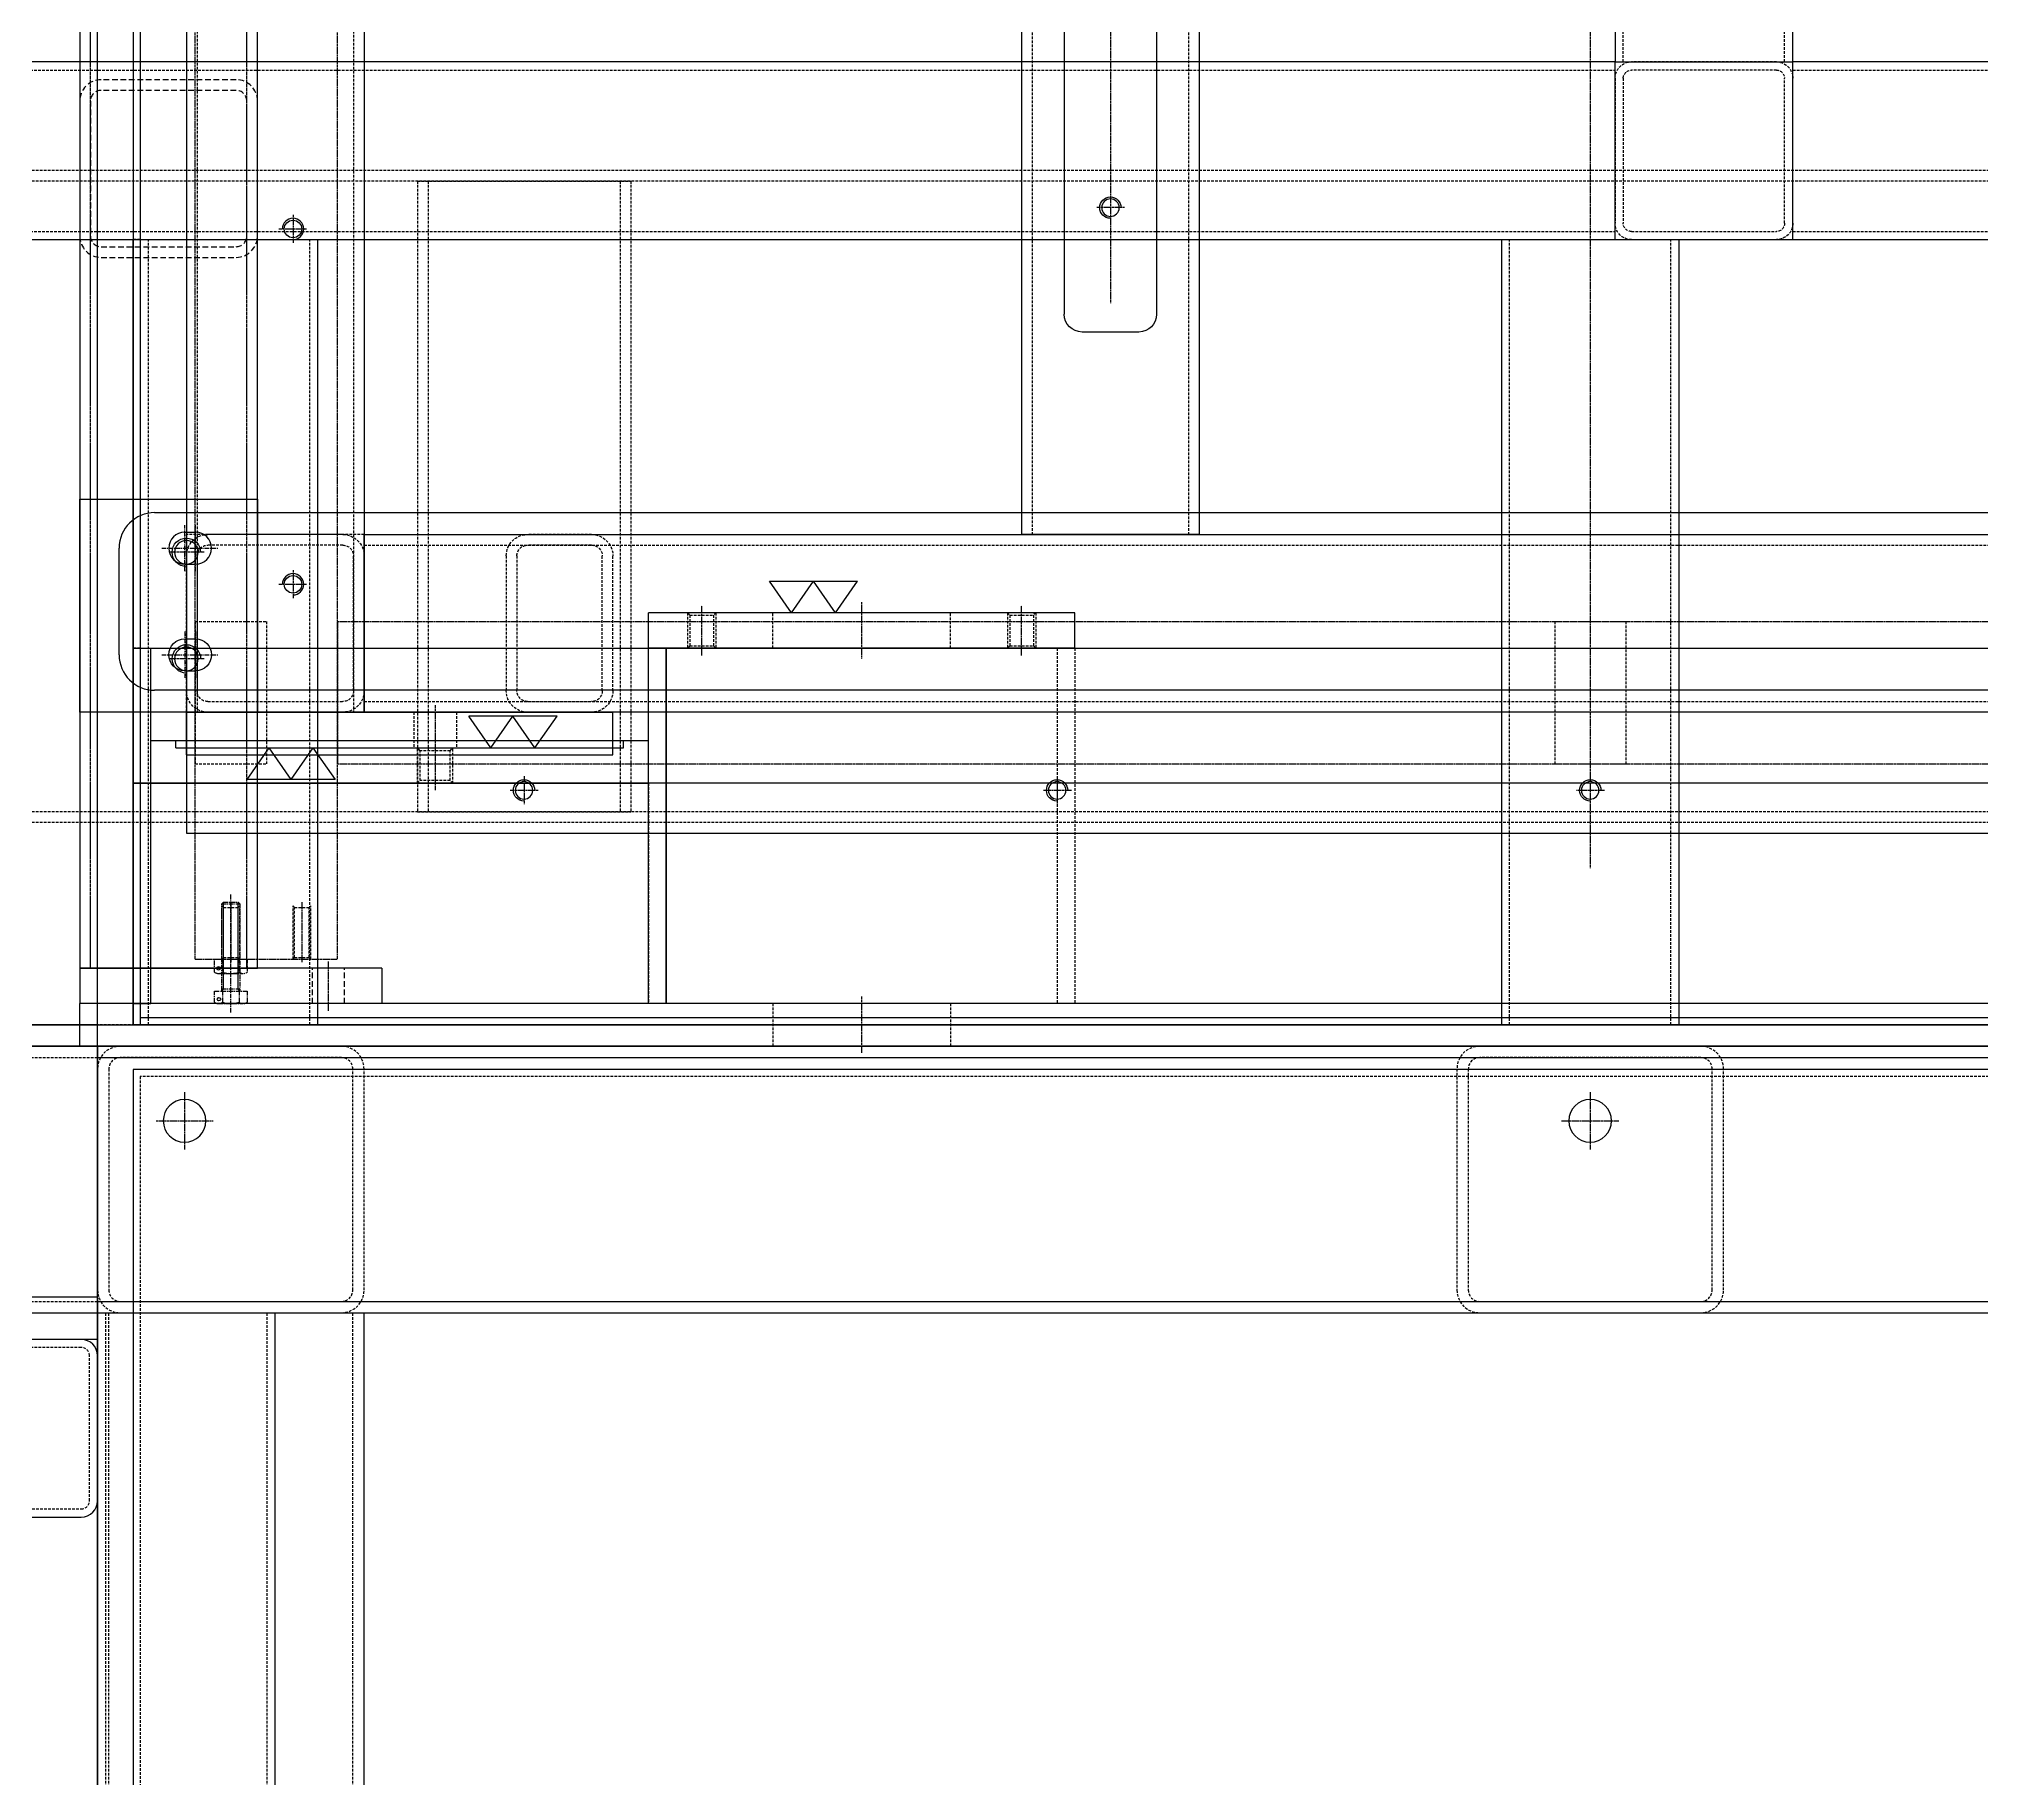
# Model space of a CAD drawing. Header units: millimetres. Extents: x -18234 to 26733, y 279 to 18488.
# Drawn here: x 6059 to 6605, y 5164 to 5653 of the extents above; entities that cross this region are included whole.
import ezdxf
from ezdxf.enums import TextEntityAlignment as Align

# ---------------------------------------------------------------- set-up
doc = ezdxf.new("R2010")
doc.units = ezdxf.units.MM
for name, pattern in [('CENTER', [2, 1.25, -0.25, 0.25, -0.25]), ('HIDDEN', [0.375, 0.25, -0.125]), ('HIDDEN2', [4.7625, 3.175, -1.5875])]:
    doc.linetypes.add(name, pattern=pattern)
for name, color, linetype in [('44', 4, 'CENTER'), ('BOM', 6, 'Continuous'), ('CENTER', 1, 'CENTER'), ('CL', 1, 'CENTER'), ('HL', 2, 'HIDDEN'), ('THIN', 3, 'Continuous')]:
    doc.layers.add(name, color=color, linetype=linetype)
doc.styles.add('ROAMNS', font='romans.shx', dxfattribs={"width": 0.8, "bigfont": 'whgtxt.shx'})
doc.styles.get("Standard").update_dxf_attribs({"font": 'arial.ttf'})
doc.dimstyles.new('2 작은 한덕_도면칫수', dxfattribs={"dimscale": 3.5, "dimtxt": 3.3, "dimasz": 2, "dimexe": 0.65, "dimexo": 1.25, "dimgap": 1, "dimtad": 1, "dimdec": 1, "dimrnd": 0.5, "dimdsep": 46, "dimtxsty": 'ROAMNS', "dimcen": 0, "dimclrd": 7, "dimclre": 7, "dimclrt": 2, "dimadec": 0, "dimazin": 2, "dimtp": 0.1, "dimtm": 0.1, "dimtfac": 0.71, "dimtdec": 1, "dimtmove": 0, "dimatfit": 3, "dimfxl": 1, "dimlwd": -1, "dimlwe": -1, "dimarcsym": 1})

# ---------------------------------------------------------------- blocks, each defined once
blk = doc.blocks.new('TUERTTRE')
at = {"color": 6, "ltscale": 0.5}
for p, q in [((299256.67, 16562.02), (299269.09, 16562.02)), ((299262.88, 16553.1), (299256.67, 16562.02)), ((299262.88, 16553.1), (299269.09, 16562.02)), ((299269.09, 16562.02), (299281.51, 16562.02)), ((299275.3, 16553.1), (299269.09, 16562.02)), ((299275.3, 16553.1), (299281.51, 16562.02))]:
    blk.add_line(p, q, dxfattribs=at)
blk = doc.blocks.new('yere')
at = {"layer": 'HL', "ltscale": 3}
for p, q in [((311557.94, 571.8), (311575.94, 571.8)), ((311557.94, 568.8), (311575.94, 568.8)), ((311551.94, 527.8), (311551.94, 565.8)), ((311554.94, 527.8), (311554.94, 565.8)), ((311578.94, 565.8), (311578.94, 527.8)), ((311581.94, 565.8), (311581.94, 527.8)), ((311575.94, 524.8), (311557.94, 524.8)), ((311575.94, 521.8), (311557.94, 521.8))]:
    blk.add_line(p, q, dxfattribs=at)
for centre, radius, start, end in [((311557.94, 565.8), 6, 90, 180), ((311557.94, 565.8), 3, 90, 180), ((311575.94, 565.8), 6, 0, 90), ((311575.94, 565.8), 3, 0, 90), ((311557.94, 527.8), 6, 180, 270), ((311557.94, 527.8), 3, 180, 270), ((311575.94, 527.8), 6, 270, 0), ((311575.94, 527.8), 3, 270, 0)]:
    blk.add_arc(centre, radius, start, end, dxfattribs=at)
blk = doc.blocks.new('trtru')
at = {"layer": 'HL', "ltscale": 3}
for p, q in [((311532.58, 919.21), (311570.58, 919.21)), ((311526.58, 875.21), (311526.58, 913.21)), ((311529.58, 875.21), (311529.58, 913.21)), ((311532.58, 916.21), (311570.58, 916.21)), ((311573.58, 913.21), (311573.58, 875.21)), ((311576.58, 913.21), (311576.58, 875.21)), ((311570.58, 872.21), (311532.58, 872.21)), ((311570.58, 869.21), (311532.58, 869.21))]:
    blk.add_line(p, q, dxfattribs=at)
for centre, radius, start, end in [((311532.58, 913.21), 6, 90, 180), ((311570.58, 913.21), 6, 0, 90), ((311532.58, 913.21), 3, 90, 180), ((311570.58, 913.21), 3, 0, 90), ((311532.58, 875.21), 6, 180, 270), ((311532.58, 875.21), 3, 180, 270), ((311570.58, 875.21), 6, 270, 0), ((311570.58, 875.21), 3, 270, 0)]:
    blk.add_arc(centre, radius, start, end, dxfattribs=at)
blk = doc.blocks.new('iery')
at = {"ltscale": 0.5}
for p, q in [((107624.6, -15072.98), (106934.6, -15072.98)), ((107624.6, -15122.98), (107624.6, -15072.98)), ((106934.6, -15122.98), (107624.6, -15122.98))]:
    blk.add_line(p, q, dxfattribs=at)
at = {"layer": 'HL', "ltscale": 3}
for p, q in [((107624.6, -15075.98), (106934.6, -15075.98)), ((107624.6, -15119.98), (106934.6, -15119.98))]:
    blk.add_line(p, q, dxfattribs=at)
blk = doc.blocks.new('tyqewrre')
at = {"layer": 'CL', "ltscale": 0.5}
blk.add_line((300594.9, 32415.18), (300594.9, 32429.18), dxfattribs=at)
at = {"layer": 'HL', "ltscale": 3}
for p, q in [((300588.9, 32417.18), (300588.9, 32427.18)), ((300600.9, 32417.18), (300600.9, 32427.18))]:
    blk.add_line(p, q, dxfattribs=at)
blk = doc.blocks.new('ruetew')
at = {"ltscale": 0.5}
for p, q in [((107006.21, -14496.27), (107006.21, -14616.27)), ((107006.21, -14496.27), (107018.21, -14496.27)), ((107018.21, -14496.27), (107018.21, -14616.27)), ((107006.21, -14616.27), (107018.21, -14616.27))]:
    blk.add_line(p, q, dxfattribs=at)
at = {"layer": 'HL', "ltscale": 3}
blk.add_line((107008.21, -14496.27), (107008.21, -14616.27), dxfattribs=at)
at = {"rotation": 90.00000000000001}
blk.add_blockref('tyqewrre', (139435.38, -315161.18), dxfattribs=at)
blk = doc.blocks.new('eterwet')
at = {"ltscale": 0.5}
for p, q in [((106256.87, -12988.09), (106256.87, -14144.09)), ((106306.87, -12988.09), (106306.87, -14144.09)), ((106256.87, -14144.09), (106306.87, -14144.09))]:
    blk.add_line(p, q, dxfattribs=at)
at = {"layer": 'HL', "ltscale": 3}
for p, q in [((106259.87, -12988.09), (106259.87, -14144.09)), ((106303.87, -12988.09), (106303.87, -14144.09))]:
    blk.add_line(p, q, dxfattribs=at)
blk = doc.blocks.new('6w4tw')
at = {"ltscale": 0.5}
for p, q in [((107959.85, -12918.09), (107959.85, -14174.09)), ((108009.85, -12918.09), (108009.85, -14174.09)), ((107959.85, -14174.09), (108009.85, -14174.09))]:
    blk.add_line(p, q, dxfattribs=at)
at = {"layer": 'HL', "ltscale": 3}
for p, q in [((107962.85, -12918.09), (107962.85, -14174.09)), ((108006.85, -12918.09), (108006.85, -14174.09))]:
    blk.add_line(p, q, dxfattribs=at)
blk = doc.blocks.new('ryuwt')
at = {"layer": 'HL', "ltscale": 3}
for p, q in [((108036.45, -14524.88), (108086.45, -14524.88)), ((108036.45, -14574.88), (108036.45, -14524.88)), ((108086.45, -14574.88), (108086.45, -14524.88)), ((108036.45, -14574.88), (108086.45, -14574.88))]:
    blk.add_line(p, q, dxfattribs=at)
blk = doc.blocks.new('YUWTEE')
at = {"color": 6}
for name, p in [('6w4tw', (-329.42, -20)), ('eterwet', (1138.56, 0)), ('iery', (5.82, 928.89)), ('ryuwt', (-406.02, 380.79))]:
    blk.add_blockref(name, p, dxfattribs=at)
for name, p in [('yere', (-203991.51, -14715.88)), ('trtru', (-203896.15, -15063.29))]:
    blk.add_blockref(name, p)
at = {"xscale": -1, "rotation": 270}
blk.add_blockref('ruetew', (122176.7, -121212.3), dxfattribs=at)
at = {"color": 6, "xscale": -1, "rotation": 180}
blk.add_blockref('TUERTTRE', (-191618.05, 2349.01), dxfattribs=at)
blk = doc.blocks.new('r5yrtt')
at = {"ltscale": 0.5}
blk.add_circle((309013.73, 26263.33), 2.46, dxfattribs=at)
at = {"color": 1, "ltscale": 0.5}
blk.add_arc((309013.73, 26263.33), 3, 270, 180, dxfattribs=at)
at = {"layer": 'CL', "ltscale": 0.5}
for p, q in [((309013.73, 26267.33), (309013.73, 26259.33)), ((309009.73, 26263.33), (309017.73, 26263.33))]:
    blk.add_line(p, q, dxfattribs=at)
blk = doc.blocks.new('tyqw')
at = {"ltscale": 0.5}
blk.add_circle((204314.83, 21396.31), 2.46, dxfattribs=at)
at = {"color": 1, "ltscale": 0.5}
blk.add_arc((204314.83, 21396.31), 3, 270, 180, dxfattribs=at)
at = {"layer": 'CL', "ltscale": 0.5}
for p, q in [((204310.83, 21396.31), (204318.83, 21396.31)), ((204314.83, 21400.31), (204314.83, 21392.31))]:
    blk.add_line(p, q, dxfattribs=at)
blk = doc.blocks.new('RUW')
at = {"ltscale": 0.5}
for p, q in [((105666.37, -12938.09), (105666.37, -14228.09)), ((105393.37, -13142.09), (105393.37, -14082.09)), ((105419.37, -13142.09), (105419.37, -14082.09)), ((105398.37, -14087.09), (105414.37, -14087.09)), ((105666.37, -14228.09), (104876.37, -14228.09))]:
    blk.add_line(p, q, dxfattribs=at)
for centre, start, end in [((105398.37, -14082.09), 180, 270), ((105414.37, -14082.09), 270, 0)]:
    blk.add_arc(centre, 5, start, end, dxfattribs=at)
at = {"layer": 'CL', "ltscale": 0.5}
for p, q in [((105271.37, -12928.09), (105271.37, -14238.09)), ((105406.37, -13145.09), (105406.37, -14079.09))]:
    blk.add_line(p, q, dxfattribs=at)
for name, p in [('r5yrtt', (-203607.36, -40315.42)), ('tyqw', (-99043.46, -35612.4)), ('tyqw', (-98893.46, -35612.4)), ('tyqw', (-98743.46, -35612.4))]:
    blk.add_blockref(name, p)
at = {"xscale": -1}
for p in [(309951.2, -35454.4), (309951.2, -35554.4)]:
    blk.add_blockref('tyqw', p, dxfattribs=at)
blk = doc.blocks.new('56ERT')
at = {"color": 6}
for name, p in [('YUWTEE', (-4301.61, 0)), ('RUW', (-2287.55, 0))]:
    blk.add_blockref(name, p, dxfattribs=at)
blk = doc.blocks.new('MCLBM1')
at = {"color": 0}
blk.add_circle((0, 0), 0.5, dxfattribs=at)
blk.add_text('BM', height=0.5).set_placement((0, 0), align=Align.MIDDLE)
at = {"flags": 1}
for tag, p in [('WEIGHT', (0, -5)), ('SPEC', (0, -3)), ('NAME', (0, -1)), ('ENAME', (0, -2)), ('MATERIAL', (0, -4)), ('REMARK', (0, -6))]:
    blk.add_attdef(tag, p, '', height=0.5, dxfattribs=at)
blk = doc.blocks.new('tyuiwtw')
for p, q in [((144493.21, -12720.48), (144493.21, -12727.4)), ((144497.21, -12721.63), (144493.56, -12721.63)), ((144497.21, -12726.25), (144493.56, -12726.25))]:
    blk.add_line(p, q)
blk.add_lwpolyline([(144497.21, -12719.32), (144497.21, -12728.56), (144493.56, -12728.56, -0.309401), (144493.56, -12726.25, -0.154701), (144493.56, -12721.63, -0.309401), (144493.56, -12719.32)], format="xyb", close=True)
at = {"layer": 'CENTER'}
blk.add_line((144490.71, -12723.94), (144499.71, -12723.94), dxfattribs=at)
at = {"layer": 'BOM'}
blk.add_blockref('MCLBM1', (144494.65, -12720.49), dxfattribs=at)
blk = doc.blocks.new('t7ietey')
for p, q in [((144480.05, -12699.41), (144480.05, -12706.34)), ((144483.55, -12700.56), (144480.41, -12700.56)), ((144484.2, -12700.37), (144484.2, -12705.37)), ((144508.12, -12700.37), (144508.12, -12705.37)), ((144483.55, -12705.18), (144480.41, -12705.18))]:
    blk.add_line(p, q)
blk.add_lwpolyline([(144483.55, -12698.25), (144483.55, -12707.49), (144480.41, -12707.49, -0.309401), (144480.41, -12705.18, -0.154701), (144480.41, -12700.56, -0.309401), (144480.41, -12698.25)], format="xyb", close=True)
for points in [[(144483.75, -12700.37, -0.414214), (144483.55, -12700.17)], [(144483.55, -12705.57, -0.414214), (144483.75, -12705.37)]]:
    blk.add_lwpolyline(points, format="xyb")
blk.add_lwpolyline([(144483.75, -12700.37), (144508.12, -12700.37), (144508.55, -12700.81), (144508.55, -12704.94), (144508.12, -12705.37), (144483.75, -12705.37)])
at = {"layer": 'CENTER'}
blk.add_line((144477.55, -12702.87), (144511.05, -12702.87), dxfattribs=at)
at = {"layer": 'THIN'}
for points in [[(144483.45, -12700.37), (144484.2, -12700.81), (144508.55, -12700.81)], [(144483.45, -12705.37), (144484.2, -12704.94), (144508.55, -12704.94)]]:
    blk.add_lwpolyline(points, dxfattribs=at)
at = {"layer": 'BOM'}
blk.add_blockref('MCLBM1', (144481.31, -12699.54), dxfattribs=at)
blk = doc.blocks.new('tiwerwt')
at = {"color": 6}
for name, p in [('t7ietey', (0, 0)), ('tyuiwtw', (-4.66, 21.07))]:
    blk.add_blockref(name, p, dxfattribs=at)
blk = doc.blocks.new('uret')
at = {"layer": 'CL', "ltscale": 0.5}
blk.add_line((151291.82, -10206.46), (151308.82, -10206.46), dxfattribs=at)
at = {"layer": 'HL', "ltscale": 3}
for p, q in [((151293.25, -10204.39), (151292.82, -10203.96)), ((151307.82, -10203.96), (151292.82, -10203.96)), ((151293.25, -10208.53), (151292.82, -10208.96)), ((151307.82, -10208.96), (151292.82, -10208.96)), ((151293.25, -10204.39), (151293.25, -10208.53)), ((151307.38, -10204.39), (151293.25, -10204.39)), ((151307.38, -10208.53), (151293.25, -10208.53)), ((151307.82, -10203.96), (151307.38, -10204.39)), ((151307.38, -10204.39), (151307.38, -10208.53)), ((151307.82, -10208.96), (151307.38, -10208.53))]:
    blk.add_line(p, q, dxfattribs=at)
blk = doc.blocks.new('e45wert')
at = {"ltscale": 0.5}
for p, q in [((141874.83, -13498.57), (141874.83, -13173.57)), ((141874.83, -13173.57), (141914.83, -13173.57)), ((141914.83, -13498.57), (141914.83, -13173.57)), ((141874.83, -13498.57), (141914.83, -13498.57))]:
    blk.add_line(p, q, dxfattribs=at)
at = {"xscale": -1, "rotation": 90}
for p in [(131678.37, 137809.25), (131698.37, 137809.25)]:
    blk.add_blockref('uret', p, dxfattribs=at)
blk = doc.blocks.new('ertyqw')
at = {"layer": 'HL', "ltscale": 3}
for p, q in [((141865.63, -12950.51), (141885.63, -12950.51)), ((141865.63, -12950.51), (141865.63, -12990.51)), ((141885.63, -12950.51), (141885.63, -12990.51)), ((141865.63, -12990.51), (141885.63, -12990.51))]:
    blk.add_line(p, q, dxfattribs=at)
blk = doc.blocks.new('rtuywr')
at = {"ltscale": 0.5}
for p, q in [((135109.59, -28883.2), (135814.59, -28883.2)), ((135109.59, -28883.2), (135109.59, -28923.2)), ((135109.59, -28923.2), (135814.59, -28923.2))]:
    blk.add_line(p, q, dxfattribs=at)
blk = doc.blocks.new('8yq')
at = {"color": 0}
for name, p in [('e45wert', (-5111.51, -14448.67)), ('ertyqw', (-5102.31, -14901.72)), ('rtuywr', (1693.73, 1030.96)), ('ertyqw', (-4719.81, -14901.72))]:
    blk.add_blockref(name, p, dxfattribs=at)
blk = doc.blocks.new('A$C6E0E735B')
at = {"color": 0}
blk.add_blockref('8yq', (-136748.32, 27962.24), dxfattribs=at)
at = {"color": 6, "rotation": 90}
blk.add_blockref('tiwerwt', (-12677.87, -144477.55), dxfattribs=at)
blk = doc.blocks.new('5634255')
at = {"ltscale": 0.5}
blk.add_circle((161521.35, 28289.52), 6, dxfattribs=at)
at = {"layer": 'CL', "ltscale": 0.5}
for p, q in [((161521.35, 28297.56), (161521.35, 28281.49)), ((161529.39, 28289.52), (161513.32, 28289.52))]:
    blk.add_line(p, q, dxfattribs=at)
blk = doc.blocks.new('A$C36A90B8A')
at = {"ltscale": 0.5}
for p, q in [((820, 529.5), (0, 529.5)), ((0, 529.5), (0, 0))]:
    blk.add_line(p, q, dxfattribs=at)
at = {"layer": 'HL', "ltscale": 3}
for p, q in [((818, 527.5), (2, 527.5)), ((2, 527.5), (2, 2))]:
    blk.add_line(p, q, dxfattribs=at)
at = {"xscale": -1}
for p in [(161535.85, -27774.52), (161931.35, -27774.52)]:
    blk.add_blockref('5634255', p, dxfattribs=at)
blk = doc.blocks.new('A$C5D08750C')
at = {"color": 3}
blk.add_line((1100, -1750), (1100, 0), dxfattribs=at)
blk.add_line((1100, -1750), (1100, 0), dxfattribs=at)
blk = doc.blocks.new('A$C4CF1542E')
blk.add_blockref('A$C5D08750C', (17.61, 1984))
blk = doc.blocks.new('kjghfds')
at = {"color": 1, "linetype": 'CENTER'}
for p, q in [((3057.43, -26273.34), (3057.43, -26260.34)), ((3060.43, -26273.34), (3060.43, -26260.34)), ((3050.93, -26266.84), (3066.93, -26266.84))]:
    blk.add_line(p, q, dxfattribs=at)
for p, q in [((3057.43, -26262.34), (3060.43, -26262.34)), ((3057.43, -26271.34), (3060.43, -26271.34))]:
    blk.add_line(p, q)
for centre, start, end in [((3057.43, -26266.84), 90, 270), ((3060.43, -26266.84), 270, 90)]:
    blk.add_arc(centre, 4.5, start, end)
blk = doc.blocks.new('dsfgsdgfsdfgsd')
for p, q in [((3048.93, -26256.84), (3858.93, -26256.84)), ((3038.93, -26296.84), (3038.93, -26266.84)), ((3858.93, -26306.84), (3048.93, -26306.84))]:
    blk.add_line(p, q)
for centre, start, end in [((3048.93, -26266.84), 90, 180), ((3048.93, -26296.84), 180, 270)]:
    blk.add_arc(centre, 10, start, end)
blk.add_blockref('kjghfds', (0, 0))
at = {"xscale": -1, "rotation": 180}
blk.add_blockref('kjghfds', (0, -52563.68), dxfattribs=at)
blk = doc.blocks.new('xcvbxcvbxcvxc')
at = {"color": 2, "linetype": 'HIDDEN2', "ltscale": 0.5}
for p, q in [((286761.74, 16114.63), (286771.74, 16114.63)), ((286761.74, 16105.63), (286771.74, 16105.63))]:
    blk.add_line(p, q, dxfattribs=at)
at = {"layer": 'CL', "ltscale": 0.5}
blk.add_line((286759.74, 16110.13), (286773.74, 16110.13), dxfattribs=at)
blk = doc.blocks.new('sdfgdfgdfcx')
at = {"ltscale": 0.5}
for p, q in [((5362.3, -29033.45), (5447.3, -29033.45)), ((5362.3, -29033.45), (5362.3, -29043.45)), ((5362.3, -29043.45), (5447.3, -29043.45))]:
    blk.add_line(p, q, dxfattribs=at)
blk.add_line((5447.3, -29033.45), (5447.3, -29043.45))
at = {"rotation": 90}
blk.add_blockref('xcvbxcvbxcvxc', (21487.43, -315805.19), dxfattribs=at)
blk = doc.blocks.new('A$C172A127A')
blk.add_blockref('sdfgdfgdfcx', (-5362.3, 29045.45))
blk = doc.blocks.new('asdfasfdfas')
at = {"color": 2, "linetype": 'HIDDEN2', "ltscale": 0.5}
for p, q in [((298053.32, 11177), (298015.32, 11177)), ((298009.32, 11171), (298009.32, 11133)), ((298012.32, 11171), (298012.32, 11133)), ((298053.32, 11174), (298015.32, 11174)), ((298056.32, 11133), (298056.32, 11171)), ((298059.32, 11133), (298059.32, 11171)), ((298015.32, 11130), (298053.32, 11130)), ((298015.32, 11127), (298053.32, 11127))]:
    blk.add_line(p, q, dxfattribs=at)
for centre, radius, start, end in [((298015.32, 11171), 6, 90, 180), ((298053.32, 11171), 6, 0, 90), ((298015.32, 11171), 3, 90, 180), ((298053.32, 11171), 3, 0, 90), ((298015.32, 11133), 6, 180, 270), ((298015.32, 11133), 3, 180, 270), ((298053.32, 11133), 6, 270, 0), ((298053.32, 11133), 3, 270, 0)]:
    blk.add_arc(centre, radius, start, end, dxfattribs=at)
blk = doc.blocks.new('7tyt7i')
at = {"ltscale": 0.5}
blk.add_circle((144663.48, 13050.61), 3.32, dxfattribs=at)
at = {"color": 1, "ltscale": 0.5}
blk.add_arc((144663.48, 13050.61), 4, 270, 180, dxfattribs=at)
at = {"layer": 'CL', "ltscale": 0.5}
for p, q in [((144663.48, 13055.61), (144663.48, 13045.61)), ((144658.48, 13050.61), (144668.48, 13050.61))]:
    blk.add_line(p, q, dxfattribs=at)
blk = doc.blocks.new('sdfgsdgdfgsg')
for p, q in [((4357.19, -26303.09), (4307.19, -26303.09)), ((4307.19, -26303.09), (4307.19, -26363.09)), ((4357.19, -26363.09), (4357.19, -26303.09)), ((4307.19, -26363.09), (4357.19, -26363.09))]:
    blk.add_line(p, q)
for p in [(-140336.29, -39368.69), (-140336.31, -39398.69)]:
    blk.add_blockref('7tyt7i', p)
blk = doc.blocks.new('A$C7FF257DF')
at = {"ltscale": 0.5}
for p, q in [((0, 1412), (0, 12)), ((50, 12), (50, 1412)), ((0, 12), (50, 12))]:
    blk.add_line(p, q, dxfattribs=at)
at = {"layer": 'HL', "ltscale": 0.5}
for p, q in [((3, 12), (3, 1412)), ((47, 12), (47, 1412))]:
    blk.add_line(p, q, dxfattribs=at)
blk.add_blockref('asdfasfdfas', (-298009.32, -10915))
at = {"xscale": -1}
for name, p in [('sdfgsdgdfgsg', (4357.18, 26447.09)), ('A$C172A127A', (85, 0))]:
    blk.add_blockref(name, p, dxfattribs=at)
blk = doc.blocks.new('A$C7A7027CF')
for name, p in [('A$C7FF257DF', (0, 0)), ('dsfgsdgfsdfgsd', (-3027.86, 26397.01))]:
    blk.add_blockref(name, p)
blk = doc.blocks.new('A$C27025287')
blk.add_blockref('A$C7A7027CF', (0, 0))
blk = doc.blocks.new('56545')
at = {"ltscale": 0.5}
for p, q in [((237472.02, 2183.25), (237431.22, 2183.25)), ((237426.62, 2178.65), (237426.62, 2137.85)), ((237476.62, 2137.85), (237476.62, 2178.65)), ((237431.22, 2133.25), (237472.02, 2133.25))]:
    blk.add_line(p, q, dxfattribs=at)
for centre, start, end in [((237431.22, 2178.65), 90, 180), ((237472.02, 2178.65), 0, 90), ((237431.22, 2137.85), 180, 270), ((237472.02, 2137.85), 270, 0)]:
    blk.add_arc(centre, 4.6, start, end, dxfattribs=at)
at = {"layer": 'HL', "ltscale": 3}
for p, q in [((237472.02, 2180.95), (237431.22, 2180.95)), ((237428.92, 2178.65), (237428.92, 2137.85)), ((237474.32, 2137.85), (237474.32, 2178.65)), ((237431.22, 2135.55), (237472.02, 2135.55))]:
    blk.add_line(p, q, dxfattribs=at)
for centre, start, end in [((237431.22, 2178.65), 90, 180), ((237472.02, 2178.65), 0, 90), ((237431.22, 2137.85), 180, 270), ((237472.02, 2137.85), 270, 0)]:
    blk.add_arc(centre, 2.3, start, end, dxfattribs=at)
blk = doc.blocks.new('67i4w')
at = {"ltscale": 0.5}
for p, q in [((207003.87, 18218.89), (206542.87, 18218.89)), ((206542.87, 18218.89), (206542.87, 18168.89)), ((207003.87, 18218.89), (207003.87, 18168.89)), ((206542.87, 18168.89), (207003.87, 18168.89))]:
    blk.add_line(p, q, dxfattribs=at)
at = {"layer": 'HL', "ltscale": 3}
for p, q in [((206542.87, 18216.59), (207003.87, 18216.59)), ((206542.87, 18171.19), (207003.87, 18171.19))]:
    blk.add_line(p, q, dxfattribs=at)
blk = doc.blocks.new('TYUWTWT')
at = {"layer": 'CL', "ltscale": 0.5}
blk.add_line((205071.78, 17531.93), (205057.78, 17531.93), dxfattribs=at)
at = {"layer": 'HL', "ltscale": 3}
for p, q in [((205059.78, 17535.93), (205060.46, 17535.25)), ((205059.78, 17535.93), (205069.78, 17535.93)), ((205060.46, 17535.25), (205060.46, 17528.61)), ((205060.46, 17535.25), (205069.1, 17535.25)), ((205069.1, 17535.25), (205069.78, 17535.93)), ((205069.1, 17535.25), (205069.1, 17528.61)), ((205059.78, 17527.93), (205060.46, 17528.61)), ((205059.78, 17527.93), (205069.78, 17527.93)), ((205060.46, 17528.61), (205069.1, 17528.61)), ((205069.1, 17528.61), (205069.78, 17527.93))]:
    blk.add_line(p, q, dxfattribs=at)
blk = doc.blocks.new('U434WRW')
at = {"layer": 'CL', "ltscale": 0.5}
blk.add_line((198869.73, 18154.61), (198869.73, 18138.61), dxfattribs=at)
at = {"layer": 'HL', "ltscale": 3}
for p, q in [((198854.73, 18151.61), (198854.73, 18141.61)), ((198884.73, 18151.61), (198884.73, 18141.61))]:
    blk.add_line(p, q, dxfattribs=at)
blk = doc.blocks.new('TUWRT')
at = {"ltscale": 0.5}
for p, q in [((187784.1, 21962.91), (187784.1, 21964.91)), ((187784.1, 21964.91), (187809.1, 21964.91)), ((187809.1, 21964.91), (187809.1, 21952.91)), ((187379.1, 21952.91), (187379.1, 21962.91)), ((187379.1, 21962.91), (187784.1, 21962.91)), ((187809.1, 21952.91), (187379.1, 21952.91))]:
    blk.add_line(p, q, dxfattribs=at)
at = {"rotation": 270}
for p in [(169917.17, 227022.69), (170047.17, 227022.69), (170177.17, 227022.69)]:
    blk.add_blockref('TYUWTWT', p, dxfattribs=at)
for p in [(-11390.62, 3811.3), (-11290.62, 3811.3), (-11190.62, 3811.3)]:
    blk.add_blockref('U434WRW', p)
blk = doc.blocks.new('TUIEW4T')
at = {"color": 0, "xscale": -1}
blk.add_blockref('TUWRT', (310250.6, -45156.64), dxfattribs=at)
at = {"extrusion": (0, 0, -1), "zscale": -1, "rotation": 90}
blk.add_blockref('67i4w', (-104222.61, -230200.1), dxfattribs=at)
at = {"color": 0, "extrusion": (0, 0, -1), "zscale": -1}
blk.add_blockref('56545', (-359918.11, -25386.98), dxfattribs=at)
blk = doc.blocks.new('65eyrw')
at = {"layer": 'CL', "ltscale": 0.5}
blk.add_line((115067.68, -31062.76), (115067.68, -31078.76), dxfattribs=at)
at = {"layer": 'HL', "ltscale": 3}
for p, q in [((115042.68, -31064.76), (115042.68, -31076.76)), ((115092.68, -31064.76), (115092.68, -31076.76))]:
    blk.add_line(p, q, dxfattribs=at)
blk = doc.blocks.new('tiqwrt')
at = {"ltscale": 0.5}
for p, q in [((114847.68, -31064.76), (115697.68, -31064.76)), ((115697.68, -31076.76), (115697.68, -31064.76)), ((114847.68, -31076.76), (115697.68, -31076.76))]:
    blk.add_line(p, q, dxfattribs=at)
at = {"color": 6, "xscale": -1}
blk.add_blockref('65eyrw', (230545.36, 0), dxfattribs=at)
blk = doc.blocks.new('ruetet')
at = {"color": 6, "ltscale": 0.5}
for p, q in [((112460.88, -29653.76), (112460.88, -29753.76)), ((112980.88, -29653.76), (112460.88, -29653.76)), ((112980.88, -29753.76), (112980.88, -29653.76)), ((112460.88, -29753.76), (112980.88, -29753.76))]:
    blk.add_line(p, q, dxfattribs=at)
blk = doc.blocks.new('ruee')
at = {"layer": 'HL', "ltscale": 3}
for p, q in [((112073.43, -29209.1), (112073.43, -29147.1)), ((112073.43, -29147.1), (112213.43, -29147.1)), ((112213.43, -29147.1), (112213.43, -29209.1)), ((112213.43, -29209.1), (112073.43, -29209.1))]:
    blk.add_line(p, q, dxfattribs=at)
blk = doc.blocks.new('yuiwe4')
at = {"layer": 'CL', "ltscale": 0.5}
blk.add_line((312659.78, 32785.7), (312645.78, 32785.7), dxfattribs=at)
at = {"layer": 'HL', "ltscale": 3}
for p, q in [((312647.78, 32790.7), (312648.6, 32789.89)), ((312647.78, 32790.7), (312657.78, 32790.7)), ((312648.6, 32789.89), (312648.6, 32781.51)), ((312648.6, 32789.89), (312656.97, 32789.89)), ((312656.97, 32789.89), (312657.78, 32790.7)), ((312656.97, 32789.89), (312656.97, 32781.51)), ((312647.78, 32780.7), (312648.6, 32781.51)), ((312647.78, 32780.7), (312657.78, 32780.7)), ((312648.6, 32781.51), (312656.97, 32781.51)), ((312656.97, 32781.51), (312657.78, 32780.7))]:
    blk.add_line(p, q, dxfattribs=at)
blk = doc.blocks.new('e5tywerr')
at = {"color": 6, "ltscale": 0.5}
for p, q in [((111823.57, -28488.73), (111823.57, -28476.73)), ((111823.57, -28476.73), (111963.57, -28476.73)), ((111830.57, -28478.73), (111830.57, -28476.73)), ((111830.57, -28478.73), (111956.57, -28478.73)), ((111956.57, -28478.73), (111956.57, -28476.73)), ((111963.57, -28488.73), (111963.57, -28476.73)), ((111823.57, -28488.73), (111963.57, -28488.73))]:
    blk.add_line(p, q, dxfattribs=at)
at = {"extrusion": (0, 0, -1), "zscale": -1, "rotation": 90.00000000000001}
blk.add_blockref('yuiwe4', (-79117.88, -341136.52), dxfattribs=at)
blk = doc.blocks.new('rtywe')
at = {"color": 6, "ltscale": 0.5}
for p, q in [((111198.98, -28944.11), (111198.98, -28949.11)), ((111198.98, -28944.11), (111298.98, -28944.11)), ((111198.98, -28949.11), (111298.98, -28949.11)), ((111260.98, -28944.11), (111260.98, -28949.11)), ((111298.98, -28944.11), (111298.98, -28949.11))]:
    blk.add_line(p, q, dxfattribs=at)
blk = doc.blocks.new('rywqrew')
at = {"color": 6, "ltscale": 0.5}
for p, q in [((111823.41, -29336.38), (111823.41, -29236.38)), ((111823.41, -29236.38), (111973.41, -29236.38)), ((111973.41, -29236.38), (111973.41, -29336.38)), ((111973.41, -29336.38), (111823.41, -29336.38))]:
    blk.add_line(p, q, dxfattribs=at)
blk = doc.blocks.new('tete')
at = {"layer": 'HL', "ltscale": 3}
for p, q in [((113437.28, -29566.4), (113442.28, -29566.4)), ((113437.28, -29566.4), (113437.28, -29666.4)), ((113442.28, -29566.4), (113442.28, -29666.4)), ((113437.28, -29666.4), (113442.28, -29666.4))]:
    blk.add_line(p, q, dxfattribs=at)
blk = doc.blocks.new('rtywew')
at = {"layer": 'CL', "ltscale": 0.5}
blk.add_line((207684.12, 19199.6), (207684.12, 19183.6), dxfattribs=at)
at = {"layer": 'HL', "ltscale": 3}
for p, q in [((207659.12, 19186.6), (207659.12, 19196.6)), ((207709.12, 19186.6), (207709.12, 19196.6))]:
    blk.add_line(p, q, dxfattribs=at)
blk = doc.blocks.new('5623wt')
at = {"layer": 'CL', "ltscale": 0.5}
blk.add_line((209046.13, 18920.69), (209032.13, 18920.69), dxfattribs=at)
at = {"layer": 'HL', "ltscale": 3}
for p, q in [((209034.13, 18924.69), (209034.81, 18924.01)), ((209034.13, 18924.69), (209044.13, 18924.69)), ((209034.81, 18924.01), (209034.81, 18917.36)), ((209034.81, 18924.01), (209043.45, 18924.01)), ((209043.45, 18924.01), (209044.13, 18924.69)), ((209043.45, 18924.01), (209043.45, 18917.36)), ((209034.13, 18916.69), (209034.81, 18917.36)), ((209034.13, 18916.69), (209044.13, 18916.69)), ((209034.81, 18917.36), (209043.45, 18917.36)), ((209043.45, 18917.36), (209044.13, 18916.69))]:
    blk.add_line(p, q, dxfattribs=at)
blk = doc.blocks.new('kyf')
at = {"ltscale": 0.5}
for p, q in [((113870.22, -29220.74), (113750.22, -29220.74)), ((113750.22, -29230.74), (113750.22, -29220.74)), ((113870.22, -29230.74), (113870.22, -29220.74)), ((113870.22, -29230.74), (113750.22, -29230.74))]:
    blk.add_line(p, q, dxfattribs=at)
at = {"extrusion": (0, 0, -1), "zscale": -1, "rotation": 270}
for p in [(-132685.9, 179813.39), (-132775.9, 179813.39)]:
    blk.add_blockref('5623wt', p, dxfattribs=at)
at = {"extrusion": (0, 0, -1), "zscale": -1}
blk.add_blockref('rtywew', (-321494.33, -48417.34), dxfattribs=at)
blk = doc.blocks.new('RYEW')
at = {"color": 6, "ltscale": 0.5}
for p, q in [((112685.95, -29530.14), (113505.95, -29530.14)), ((113505.95, -29530.14), (113505.95, -29598.14)), ((112685.95, -29598.14), (113505.95, -29598.14))]:
    blk.add_line(p, q, dxfattribs=at)
blk = doc.blocks.new('UOERW')
at = {"color": 6, "xscale": -1}
for name, p, rotation in [('TUERTTRE', (412561.86, -45526.67), 3.464330102787017e-06), ('kyf', (227089.44, 247.16), 3.464330102787017e-06), ('rtywe', (142428.33, -140282.57), 270)]:
    blk.add_blockref(name, p, dxfattribs=dict(at, rotation=rotation))
at = {"color": 6}
for name, p in [('ruetet', (353.35, 670.17)), ('TUERTTRE', (-185891.74, -45564.69)), ('RYEW', (-21.72, 508.55)), ('tiqwrt', (-2198.45, 1981.17))]:
    blk.add_blockref(name, p, dxfattribs=at)
for name, p, rotation in [('tete', (-218.05, 582.8), 3.464330101455142e-06), ('rtywe', (84390.12, -140282.57), 90.00000000000001)]:
    blk.add_blockref(name, p, dxfattribs=dict(at, rotation=rotation))
at = {"color": 6, "xscale": -1}
for name, p in [('rywqrew', (225307.63, 252.79)), ('e5tywerr', (225302.8, -532.86)), ('ruee', (225552.65, 125.51))]:
    blk.add_blockref(name, p, dxfattribs=at)
blk = doc.blocks.new('57w45')
at = {"color": 6, "ltscale": 0.5}
for p, q in [((108903.23, -24098.91), (108903.23, -24626.91)), ((108905.23, -24100.91), (108905.23, -24628.91)), ((108085.23, -24628.91), (108905.23, -24628.91)), ((108087.23, -24626.91), (108903.23, -24626.91))]:
    blk.add_line(p, q, dxfattribs=at)
at = {"layer": 'HL', "ltscale": 3}
blk.add_line((108903.23, -24522.91), (108905.23, -24522.91), dxfattribs=at)
blk = doc.blocks.new('e56w4w')
at = {"color": 6}
blk.add_blockref('57w45', (-2817.38, 0), dxfattribs=at)
blk = doc.blocks.new('564WTW')
at = {"ltscale": 0.5}
for p, q in [((208154.26, 17875.64), (207693.26, 17875.64)), ((207693.26, 17875.64), (207693.26, 17800.64)), ((208154.26, 17875.64), (208154.26, 17800.64)), ((207693.26, 17800.64), (208154.26, 17800.64))]:
    blk.add_line(p, q, dxfattribs=at)
at = {"layer": 'HL', "ltscale": 3}
for p, q in [((207693.26, 17872.44), (208154.26, 17872.44)), ((207693.26, 17803.84), (208154.26, 17803.84))]:
    blk.add_line(p, q, dxfattribs=at)
blk = doc.blocks.new('TU3RQW')
at = {"ltscale": 0.5}
for p, q in [((207375.87, 18593.09), (206535.87, 18593.09)), ((206535.87, 18593.09), (206535.87, 18518.09)), ((206535.87, 18518.09), (207375.87, 18518.09))]:
    blk.add_line(p, q, dxfattribs=at)
at = {"layer": 'HL', "ltscale": 3}
for p, q in [((206535.87, 18589.89), (207375.87, 18589.89)), ((206535.87, 18521.29), (207375.87, 18521.29))]:
    blk.add_line(p, q, dxfattribs=at)
blk = doc.blocks.new('R6WRWT')
at = {"ltscale": 0.5}
for p, q in [((208028.26, 17762.34), (205958.26, 17762.34)), ((205958.26, 17687.34), (208028.26, 17687.34))]:
    blk.add_line(p, q, dxfattribs=at)
at = {"layer": 'HL', "ltscale": 3}
for p, q in [((205958.26, 17759.14), (208028.26, 17759.14)), ((205958.26, 17690.54), (208028.26, 17690.54))]:
    blk.add_line(p, q, dxfattribs=at)
blk = doc.blocks.new('875654')
at = {"layer": 'HL', "ltscale": 3}
for p, q in [((237346.1, 2606.34), (237283.9, 2606.34)), ((237346.1, 2603.14), (237283.9, 2603.14)), ((237277.5, 2599.94), (237277.5, 2537.74)), ((237280.7, 2599.94), (237280.7, 2537.74)), ((237349.3, 2537.74), (237349.3, 2599.94)), ((237352.5, 2537.74), (237352.5, 2599.94)), ((237283.9, 2534.54), (237346.1, 2534.54)), ((237283.9, 2531.34), (237346.1, 2531.34))]:
    blk.add_line(p, q, dxfattribs=at)
for centre, radius, start, end in [((237283.9, 2599.94), 6.4, 90, 180), ((237283.9, 2599.94), 3.2, 90, 180), ((237346.1, 2599.94), 6.4, 0, 90), ((237346.1, 2599.94), 3.2, 0, 90), ((237283.9, 2537.74), 6.4, 180, 270), ((237283.9, 2537.74), 3.2, 180, 270), ((237346.1, 2537.74), 6.4, 270, 0), ((237346.1, 2537.74), 3.2, 270, 0)]:
    blk.add_arc(centre, radius, start, end, dxfattribs=at)
blk = doc.blocks.new('TWRWR')
at = {"ltscale": 0.5}
for p, q in [((203760.39, 19310.54), (203145.39, 19310.54)), ((203760.39, 19304.54), (203760.39, 19310.54)), ((203145.39, 19304.54), (203760.39, 19304.54))]:
    blk.add_line(p, q, dxfattribs=at)
blk = doc.blocks.new('58343463')
at = {"ltscale": 0.5}
for p, q in [((192913.82, 17546.21), (194983.82, 17546.21)), ((192913.82, 17540.21), (194983.82, 17540.21))]:
    blk.add_line(p, q, dxfattribs=at)
at = {"layer": 'HL', "ltscale": 3}
blk.add_line((193528.82, 17540.21), (193528.82, 17546.21), dxfattribs=at)
blk = doc.blocks.new('TUWERWR')
at = {"ltscale": 0.5}
for p, q in [((205352.8, 16147.75), (204897.8, 16147.75)), ((204897.8, 16097.75), (204897.8, 16147.75)), ((205352.8, 16097.75), (205352.8, 16147.75)), ((204897.8, 16097.75), (205352.8, 16097.75))]:
    blk.add_line(p, q, dxfattribs=at)
at = {"layer": 'HL', "ltscale": 3}
for p, q in [((204897.8, 16145.45), (205352.8, 16145.45)), ((204897.8, 16100.05), (205352.8, 16100.05))]:
    blk.add_line(p, q, dxfattribs=at)
blk = doc.blocks.new('56RERWR')
at = {"ltscale": 0.5}
for p, q in [((204847.8, 16147.75), (204392.8, 16147.75)), ((204392.8, 16097.75), (204392.8, 16147.75)), ((204847.8, 16097.75), (204847.8, 16147.75)), ((204392.8, 16097.75), (204847.8, 16097.75))]:
    blk.add_line(p, q, dxfattribs=at)
at = {"layer": 'HL', "ltscale": 3}
for p, q in [((204392.8, 16145.45), (204847.8, 16145.45)), ((204392.8, 16100.05), (204847.8, 16100.05))]:
    blk.add_line(p, q, dxfattribs=at)
blk = doc.blocks.new('56e43')
at = {"layer": 'HL', "ltscale": 3}
for p, q in [((237551.98, 2183.25), (237592.78, 2183.25)), ((237551.98, 2180.95), (237592.78, 2180.95)), ((237547.38, 2137.85), (237547.38, 2178.65)), ((237549.68, 2137.85), (237549.68, 2178.65)), ((237595.08, 2178.65), (237595.08, 2137.85)), ((237597.38, 2178.65), (237597.38, 2137.85)), ((237592.78, 2135.55), (237551.98, 2135.55)), ((237592.78, 2133.25), (237551.98, 2133.25))]:
    blk.add_line(p, q, dxfattribs=at)
for centre, radius, start, end in [((237551.98, 2178.65), 4.6, 90, 180), ((237551.98, 2178.65), 2.3, 90, 180), ((237592.78, 2178.65), 4.6, 0, 90), ((237592.78, 2178.65), 2.3, 0, 90), ((237551.98, 2137.85), 4.6, 180, 270), ((237551.98, 2137.85), 2.3, 180, 270), ((237592.78, 2137.85), 4.6, 270, 0), ((237592.78, 2137.85), 2.3, 270, 0)]:
    blk.add_arc(centre, radius, start, end, dxfattribs=at)
blk = doc.blocks.new('T7IED')
at = {"color": 6, "ltscale": 0.5}
blk.add_line((118282.54, -29555.15), (116864.54, -29555.15), dxfattribs=at)
blk = doc.blocks.new('56EE')
at = {"ltscale": 0.5}
for p, q in [((116715.79, -28089.13), (116715.79, -27868.13)), ((116765.79, -27868.13), (116715.79, -27868.13)), ((116765.79, -27868.13), (116765.79, -28089.13)), ((116765.79, -28089.13), (116715.79, -28089.13))]:
    blk.add_line(p, q, dxfattribs=at)
at = {"layer": 'HL', "ltscale": 3}
for p, q in [((116718.09, -28089.13), (116718.09, -27868.13)), ((116763.49, -28089.13), (116763.49, -27868.13))]:
    blk.add_line(p, q, dxfattribs=at)
blk = doc.blocks.new('6RWTWE')
at = {"ltscale": 0.5}
for p, q in [((116715.79, -27818.13), (116715.79, -27723.13)), ((116765.79, -27723.13), (116715.79, -27723.13)), ((116765.79, -27723.13), (116765.79, -27818.13)), ((116765.79, -27818.13), (116715.79, -27818.13))]:
    blk.add_line(p, q, dxfattribs=at)
at = {"layer": 'HL', "ltscale": 3}
for p, q in [((116718.09, -27818.13), (116718.09, -27723.13)), ((116763.49, -27818.13), (116763.49, -27723.13))]:
    blk.add_line(p, q, dxfattribs=at)
blk = doc.blocks.new('54y3')
at = {"color": 6, "ltscale": 0.5}
for p, q in [((117838.54, -29631.36), (117018.54, -29631.36)), ((117838.54, -29631.36), (117838.54, -29852.36)), ((118282.54, -29852.36), (117838.54, -29852.36)), ((117838.54, -29852.36), (117838.54, -29852.36))]:
    blk.add_line(p, q, dxfattribs=at)
blk = doc.blocks.new('ryuwetw')
at = {"layer": 'HL', "ltscale": 3}
for p, q in [((118692.93, -29746.16), (118692.93, -29967.16)), ((118692.93, -29746.16), (118694.93, -29746.16)), ((118694.93, -29746.16), (118694.93, -29967.16)), ((118694.93, -29967.16), (118692.93, -29967.16))]:
    blk.add_line(p, q, dxfattribs=at)
blk = doc.blocks.new('tyiwtet')
at = {"color": 6}
for name, p in [('T7IED', (0, 1687.01)), ('6RWTWE', (655.74, 0)), ('56EE', (687.74, 0)), ('56EE', (1070.74, 0)), ('ryuwetw', (-856.39, 1878.03))]:
    blk.add_blockref(name, p, dxfattribs=at)
at = {"color": 6, "xscale": -1, "rotation": 180}
blk.add_blockref('54y3', (0, -57720.49), dxfattribs=at)
at = {"extrusion": (0, 0, -1), "zscale": -1}
for name in ['TUWERWR', '56RERWR']:
    blk.add_blockref(name, (-322269.33, -43965.88), dxfattribs=at)
at = {"color": 0}
blk.add_blockref('56e43', (-120175.84, -30001.38), dxfattribs=at)
blk = doc.blocks.new('hioewe')
at = {"color": 6}
for name, p in [('e56w4w', (11225.01, -974.39)), ('tyiwtet', (-525.69, 2485.83)), ('UOERW', (3828.63, 3486.28))]:
    blk.add_blockref(name, p, dxfattribs=at)
at = {"extrusion": (0, 0, -1), "zscale": -1}
for name, p in [('58343463', (-310851.67, -43149.51)), ('TWRWR', (-321083.25, -44913.85)), ('R6WRWT', (-323896.11, -43371.65)), ('TU3RQW', (-323858.72, -44202.4))]:
    blk.add_blockref(name, p, dxfattribs=at)
at = {"color": 0, "extrusion": (0, 0, -1), "zscale": -1}
for p in [(-354217.85, -28215.65), (-354600.35, -28215.65)]:
    blk.add_blockref('875654', p, dxfattribs=at)
at = {"extrusion": (0, 0, -1), "zscale": -1, "rotation": 90}
blk.add_blockref('564WTW', (-99447.21, -233838.57), dxfattribs=at)
blk = doc.blocks.new('rwerwr')
at = {"layer": 'HL', "ltscale": 3}
for p, q in [((160910.08, 29811.68), (160910.08, 29634.18)), ((160910.08, 29811.68), (160970.08, 29811.68)), ((160913.08, 29811.68), (160913.08, 29634.18)), ((160967.08, 29811.68), (160967.08, 29634.18)), ((160970.08, 29811.68), (160970.08, 29634.18)), ((160910.08, 29634.18), (160970.08, 29634.18))]:
    blk.add_line(p, q, dxfattribs=at)
blk = doc.blocks.new('5uertt')
at = {"layer": 'HL', "ltscale": 3}
for p, q in [((159196.46, 28598.1), (157250.46, 28598.1)), ((159196.46, 28595.1), (157250.46, 28595.1))]:
    blk.add_line(p, q, dxfattribs=at)
blk = doc.blocks.new('r6yqq')
at = {"layer": 'HL', "ltscale": 3}
for p, q in [((159196.46, 28146.1), (157250.46, 28146.1)), ((159196.46, 28143.1), (157250.46, 28143.1)), ((159196.46, 28086.1), (157250.46, 28086.1))]:
    blk.add_line(p, q, dxfattribs=at)
blk = doc.blocks.new('78wtw')
at = {"ltscale": 0.5}
blk.add_line((94156.92, -32640.45), (96232.92, -32640.45), dxfattribs=at)
blk = doc.blocks.new('75ete')
at = {"color": 6}
blk.add_blockref('78wtw', (0, 2399.5), dxfattribs=at)
at = {"extrusion": (0, 0, -1), "zscale": -1}
for name, p in [('5uertt', (-253418.38, -58592.56)), ('rwerwr', (-256434.99, -59809.14)), ('r6yqq', (-253418.38, -58321.06))]:
    blk.add_blockref(name, p, dxfattribs=at)
blk = doc.blocks.new('e5ywwt')
at = {"color": 6}
blk.add_blockref('75ete', (0, 2502.8), dxfattribs=at)
blk = doc.blocks.new('*D676')
at = {"color": 7, "linetype": 'ByBlock', "transparency": 16777216}
for p, q in [((6075.21, 5358.86), (6075.21, 5122.28)), ((7530.21, 5358.86), (7530.21, 5122.28)), ((6082.21, 5124.56), (7523.21, 5124.56))]:
    blk.add_line(p, q, dxfattribs=at)
at = {"color": 7, "transparency": 16777216}
for points in [[(6082.21, 5125.72), (6082.21, 5123.39), (6075.21, 5124.56)], [(7523.21, 5125.72), (7523.21, 5123.39), (7530.21, 5124.56)]]:
    blk.add_solid(points, dxfattribs=at)
at = {"layer": 'DEFPOINTS', "color": 0, "transparency": 16777216}
for p in [(6075.21, 5363.23), (7530.21, 5363.23), (7530.21, 5124.56)]:
    blk.add_point(p, dxfattribs=at)
at = {"color": 2, "transparency": 16777216, "insert": (6802.71, 5133.83), "char_height": 11.55, "attachment_point": 5, "style": 'ROAMNS'}
blk.add_mtext('1455', dxfattribs=at)
blk = doc.blocks.new('sdafasfdasdfasffasdfas')
at = {"color": 6, "xscale": -1}
for name, p in [('e5ywwt', (101690.124, 33107.785)), ('hioewe', (123398.061, 30978.938))]:
    blk.add_blockref(name, p, dxfattribs=at)
at = {"color": 0, "xscale": -1}
blk.add_blockref('TUIEW4T', (128516.706, 28490.858), dxfattribs=at)
dim = blk.add_linear_dim(base=(7530.208, 5124.557), p1=(6075.208, 5363.232), p2=(7530.208, 5363.232), dimstyle='2 작은 한덕_도면칫수')
dim.commit()
dim.dimension.update_dxf_attribs({"geometry": '*D676', "text_midpoint": (6802.708, 5133.832)})

msp = doc.modelspace()

# ---------------------------------------------------------------- block references
for name, p in [('A$C4CF1542E', (4957.601, 4724.135)), ('A$C27025287', (6070.207, 5379.632)), ('A$C36A90B8A', (6085.208, 4833.631))]:
    msp.add_blockref(name, p)
at = {"color": 6, "xscale": -1}
msp.add_blockref('56ERT', (109479.029, 19657.721), dxfattribs=at)
at = {"layer": '44'}
msp.add_blockref('A$C6E0E735B', (6087.706, 5379.132), dxfattribs=at)

# ---------------------------------------------------------------- next in the draw order: block references
msp.add_blockref('sdafasfdasdfasffasdfas', (0, 0))

doc.saveas('drawing.dxf')
